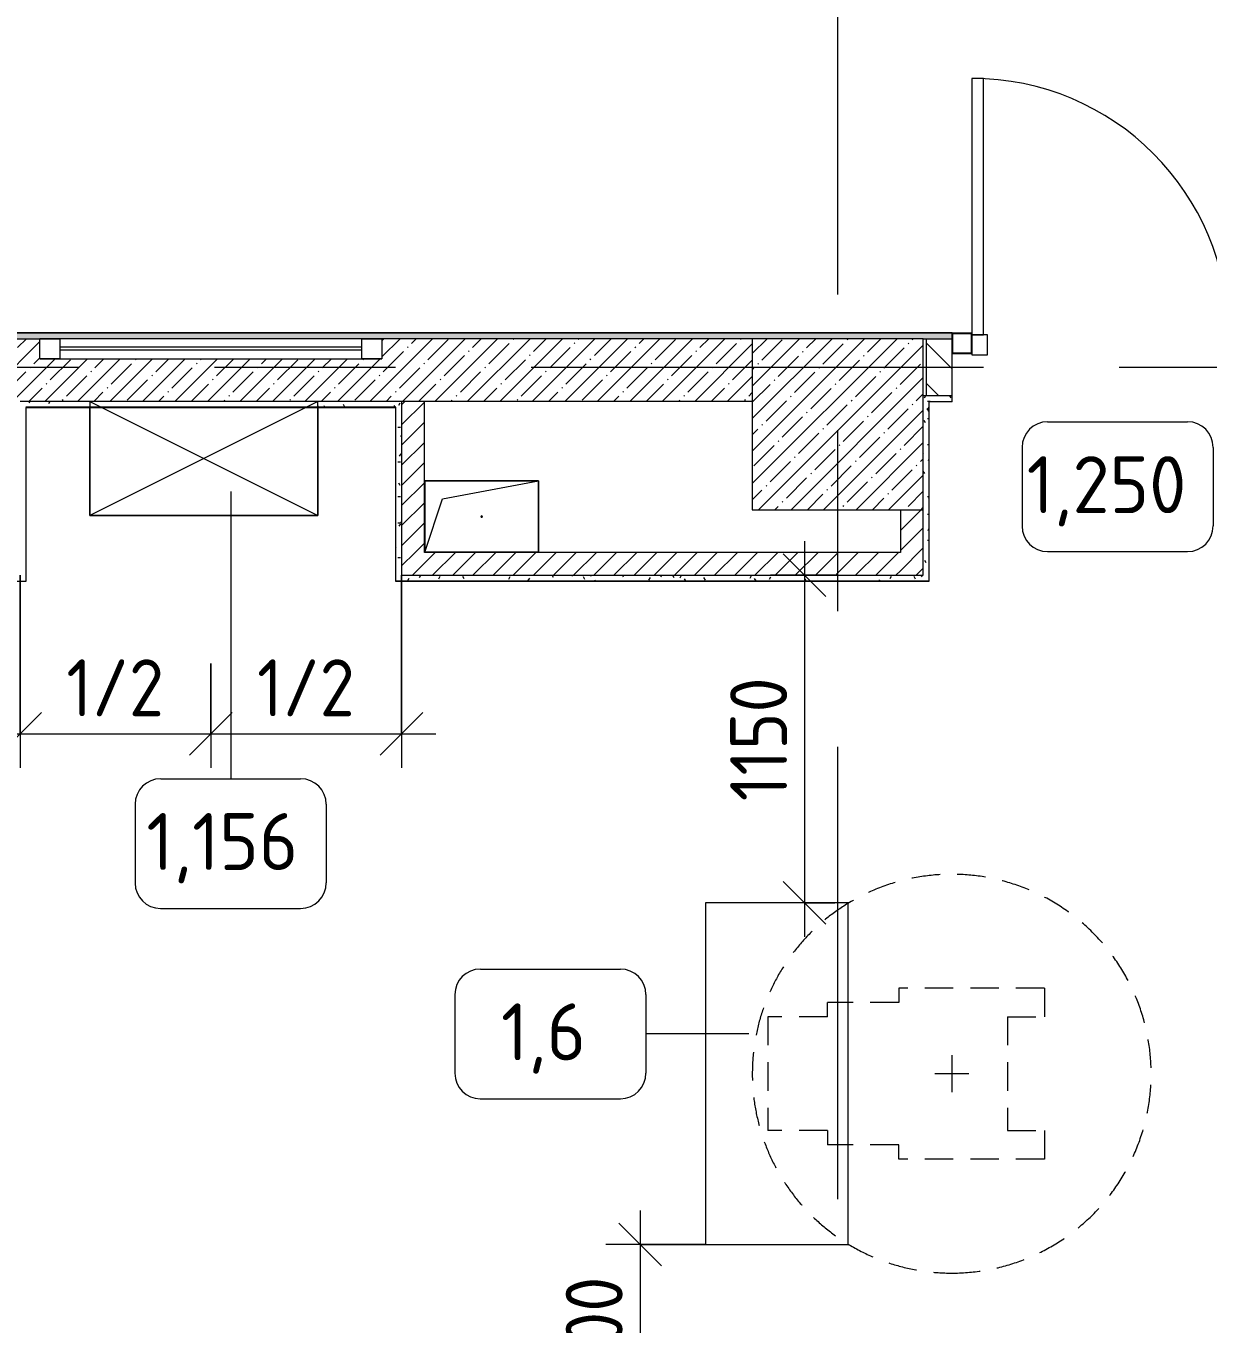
# Model space of a CAD drawing. Header units: millimetres. Extents: x 957 to 217451, y -8553 to 29000.
# Drawn here: x 48854 to 53003, y 4441 to 8998 of the extents above; entities that cross this region are included whole.
import ezdxf

# ---------------------------------------------------------------- set-up
doc = ezdxf.new("R2010")
doc.units = ezdxf.units.MM
doc.linetypes.add('200_ШТРИХ__ш1_п0_6_', pattern=[160, 100, -60])
doc.linetypes.add('Осевая', pattern=[3175, 635, -476.25, 1587.5, -476.25])
for name, color, linetype, lineweight in [('A-ANNO-DIMS', 7, 'Continuous', 9), ('A-ANNO-DIMS-100', 7, 'Continuous', 9), ('A-DETL-GENF', 7, 'Continuous', 9), ('A-GENM', 7, 'Continuous', 9), ('A-GLAZ', 7, 'Continuous', 9), ('A-GLAZ-1', 7, 'Continuous', 13), ('A-GLAZ-CWMG', 7, 'Continuous', 9), ('A-GLAZ-CWMG-1', 7, 'Continuous', 25), ('A-WALL', 7, 'Continuous', 9), ('I-FURN-IDEN', 7, 'Continuous', 9), ('I-WALL', 7, 'Continuous', 9), ('S-COLS', 7, 'Continuous', 9), ('Оси-2', 7, 'Осевая', 9)]:
    doc.layers.add(name, color=color, linetype=linetype, lineweight=lineweight)
for name, color, linetype, lineweight, true_color in [('A-DOOR-1', 7, 'Continuous', 9, 0xc0c0c0), ('A-WALL-1', 9, 'Continuous', 9, 0x808080), ('A-WALL-FNSH-1', 9, 'Continuous', 9, 0x808080), ('I-FURN-1', 9, 'Continuous', 9, 0x808080), ('I-FURN-2', 9, '200_ШТРИХ__ш1_п0_6_', 9, 0x808080)]:
    doc.layers.add(name, color=color, linetype=linetype, lineweight=lineweight, true_color=true_color)
doc.styles.add('GOST Common_4', font='GOST_Common.ttf', dxfattribs={"height": 200})
doc.styles.add('ISOCPEUR_3', font='isocpeur.ttf', dxfattribs={"width": 0.9, "height": 200})
doc.dimstyles.new('ISO-2_0_0_9К_Средний_округл2', dxfattribs={"dimscale": 304.8, "dimtxt": 199.196235, "dimasz": 0.492126, "dimexe": 0.393701, "dimexo": 0, "dimgap": 0, "dimtad": 1, "dimdec": 0, "dimrnd": 10, "dimzin": 0, "dimdsep": 46, "dimtxsty": 'ISOCPEUR_3', "dimblk1": 'OBLIQUE', "dimblk2": 'OBLIQUE', "dimsah": 1, "dimcen": 0.09, "dimdle": 0.393701, "dimazin": 0, "dimtfac": 1, "dimtdec": 4, "dimtix": 1, "dimtmove": 0, "dimatfit": 3, "dimfxl": 1, "dimtvp": 1, "dimtolj": 1, "dimtzin": 0, "dimarcsym": 2})
pattern_1 = [(45, (29493.174, 0), (-35.35534, 35.35534), [])]
pattern_2 = [(0, (29493.174, 0), (121.92, 30.48), [10.058, -81.382, 10.058, -81.382, -487.68]), (0, (29493.174, 0), (121.92, 30.48), [-182.88, 10.058, -172.822, 10.058, -81.382, -213.36]), (0, (29493.174, 0), (121.92, 30.48), [-457.2, 10.058, -50.902, 10.058, -142.342]), (120, (29538.894, 15.24), (-87.356454, 90.345817), [10.058, -81.382, 10.058, -81.382, -487.68]), (120, (29538.894, 15.24), (-87.356454, 90.345817), [-182.88, 10.058, -172.822, 10.058, -81.382, -213.36]), (120, (29538.894, 15.24), (-87.356454, 90.345817), [-457.2, 10.058, -50.902, 10.058, -142.342]), (240, (29554.134, 76.2), (-34.563546, -120.825817), [10.058, -81.382, 10.058, -81.382, -487.68]), (240, (29554.134, 76.2), (-34.563546, -120.825817), [-182.88, 10.058, -172.822, 10.058, -81.382, -213.36]), (240, (29554.134, 76.2), (-34.563546, -120.825817), [-457.2, 10.058, -50.902, 10.058, -142.342])]

# ---------------------------------------------------------------- blocks, each defined once
blk = doc.blocks.new('BSC_Колонна _Прямоугольная - 600х600-V36-План расстановки мебели и оборудования 3 этажа в осях 1-12')
at = {"layer": 'S-COLS'}
h = blk.add_hatch(dxfattribs=at)
h.set_pattern_fill('FP_25', color=256, style=0, pattern_type=2)
h.set_pattern_definition([(45, (-22210, -7600), (-57.02463, 57.02463), []), (45, (-22152.975, -7600), (-57.02463, 57.02463), [100.806, -20.161, 3.353, -16.808])])
h.paths.add_polyline_path([(35.9, -300), (300, -300), (300, 300), (-300, 300), (-300, -300)])
for p, q in [((300, 300), (-300, 300)), ((-300, 300), (-300, -300)), ((300, -300), (300, 300)), ((-300, -300), (300, -300))]:
    blk.add_line(p, q, dxfattribs=at)
blk = doc.blocks.new('GM_Отверстие прямоугольное _в плите_ - Отверстие-V38-План расстановки мебели и оборудования 3 этажа в осях 1-12')
at = {"layer": 'A-GENM'}
for p, q in [((-200, -125), (-200, 125)), ((-200, 125), (200, 125)), ((200, 125), (-200, 125)), ((-200, 125), (-200, -125)), ((-137.5, 62.5), (200, 125)), ((200, 125), (200, -125)), ((200, -125), (200, 125)), ((-200, -125), (-137.5, 62.5)), ((200, -125), (-200, -125)), ((-200, -125), (200, -125))]:
    blk.add_line(p, q, dxfattribs=at)
for start, end in [(360, 180), (180, 360)]:
    blk.add_arc((0, 0), 2.5, start, end, dxfattribs=at)
blk = doc.blocks.new('120_Окно_СКБ_1Ст - 120_Окно_СКБ_1Ст 400х1200 EI30-24228621-План расстановки мебели и оборудования 3 этажа в осях 1-12')
at = {"layer": 'A-GLAZ'}
for p, q in [((600, 110), (-600, 110)), ((530, 80), (-530, 80)), ((530, 70), (-530, 70)), ((-600, 40), (600, 40))]:
    blk.add_line(p, q, dxfattribs=at)
at = {"layer": 'A-GLAZ-1'}
for p, q in [((-600, 40), (-600, 110)), ((-600, 110), (-530, 110)), ((-530, 110), (-530, 40)), ((530, 40), (530, 110)), ((530, 110), (600, 110)), ((600, 110), (600, 40)), ((-530, 40), (-600, 40)), ((600, 40), (530, 40))]:
    blk.add_line(p, q, dxfattribs=at)
blk = doc.blocks.new('Шкаф параметрический - 1_156-V83-План расстановки мебели и оборудования 3 этажа в осях 1-12')
at = {"layer": 'I-FURN-1'}
for p, q in [((0, 0), (400, 800)), ((0, 800), (400, 0)), ((400, 800), (0, 800)), ((0, 800), (0, 0)), ((19.2, 800), (400, 800)), ((400, 0), (400, 800)), ((400, 800), (400, 0)), ((0, 0), (400, 0)), ((400, 0), (20, 0))]:
    blk.add_line(p, q, dxfattribs=at)
blk = doc.blocks.new('Стол базовый прямоугольный - 1_6-26174022-План расстановки мебели и оборудования 3 этажа в осях 1-12')
at = {"layer": 'I-FURN-1'}
for p, q in [((600, 250), (-600, 250)), ((-600, 250), (-600, -250)), ((600, -250), (600, 250)), ((-600, -250), (600, -250))]:
    blk.add_line(p, q, dxfattribs=at)
blk = doc.blocks.new('FRT_2D_Символ _разворот МГН_1 - D1_4_Символ доступности разворота МГН _360__-V89-План расстановки мебели и оборудования 3 этажа в осях 1-12')
at = {"layer": 'I-FURN-1'}
for p, q in [((0, 60.4), (0, -59.6)), ((-65, 0), (65, 0))]:
    blk.add_line(p, q, dxfattribs=at)
at = {"layer": 'I-FURN-2'}
for p, q in [((-300, 325.4), (-300, -185.8)), ((-300, 325.4), (-200, 325.4)), ((-200, 195.4), (-200, 325.4)), ((200, 325.4), (300, 325.4)), ((200, 195.4), (200, 325.4)), ((300, 325.4), (300, -185.8)), ((-200, 195.4), (200, 195.4)), ((-300, -185.8), (-250, -185.8)), ((-250, -185.8), (-250, -364.1)), ((300, -185.8), (250, -185.8)), ((250, -185.8), (250, -364.1)), ((-250, -364.1), (-250, -435.8)), ((250, -364.1), (250, -435.8)), ((-200, -435.8), (-250, -435.8)), ((-200, -435.8), (-200, -645.8)), ((200, -435.8), (250, -435.8)), ((200, -435.8), (200, -645.8)), ((-200, -645.8), (200, -645.8))]:
    blk.add_line(p, q, dxfattribs=at)
for start, end in [(360, 211.3764), (328.5503, 360), (211.3764, 328.5503)]:
    blk.add_arc((0, 0), 700, start, end, dxfattribs=at)
blk = doc.blocks.new('Дверь_Витражная_остекление_ - ДВН_ДАО_Главный вход_1200 в свету Д-22 _п_-31928779-План расстановки мебели и оборудования 3 этажа в осях 1-12')
at = {"layer": 'A-DETL-GENF'}
for p, q in [((-610, 930), (-650, 930)), ((-650, 930), (-650, 35)), ((-610, 30), (-610, 930)), ((650, 430), (610, 430)), ((610, 430), (610, 30)), ((650, 35), (650, 430)), ((-650, 30), (-610, 30)), ((-595, 30), (-650, 30)), ((-595, -40), (-595, 30)), ((595, -40), (595, 30)), ((595, 30), (650, 30)), ((610, 30), (650, 30)), ((-650, -35), (-650, -40)), ((-650, -40), (-595, -40)), ((650, -40), (595, -40)), ((650, -35), (650, -40))]:
    blk.add_line(p, q, dxfattribs=at)
at = {"layer": 'A-DOOR-1'}
for p, q in [((-650, 930), (-650, 35)), ((650, 430), (650, 35))]:
    blk.add_line(p, q, dxfattribs=at)
for centre, radius, start, end in [((-650, 30), 900, 360, 90), ((650, 30), 400, 90, 180)]:
    blk.add_arc(centre, radius, start, end, dxfattribs=at)
blk = doc.blocks.new('Прямоугольный импост - 50 x 70 мм-31701779-План расстановки мебели и оборудования 3 этажа в осях 1-12')
at = {"layer": 'A-GLAZ-CWMG-1'}
for p, q in [((0, 35), (-70, 35)), ((-70, 35), (-70, -35)), ((0, -35), (0, 35)), ((-70, -35), (0, -35))]:
    blk.add_line(p, q, dxfattribs=at)
blk = doc.blocks.new('Марка_Мебель - В прямоуг_Balcon_Марка-25523697-План расстановки мебели и оборудования 3 этажа в осях 1-12')
at = {"layer": 'I-FURN-IDEN'}
for p, q in [((-2.455, 2.278), (2.455, 2.278)), ((-3.355, 1.378), (-3.355, -1.384)), ((3.355, 1.378), (3.355, -1.378)), ((-2.461, -2.278), (2.455, -2.278))]:
    blk.add_line(p, q, dxfattribs=at)
for centre, radius, start, end in [((-2.455, 1.378), 0.9, 90, 180), ((2.455, 1.378), 0.9, 0, 90), ((-2.461, -1.384), 0.893, 180, 270), ((2.455, -1.378), 0.9, 270, 0)]:
    blk.add_arc(centre, radius, start, end, dxfattribs=at)
blk = doc.blocks.new('DIMBLOCK40-План расстановки мебели и оборудования 3 этажа в осях 1-12')
at = {"layer": 'A-ANNO-DIMS-100'}
for p, q in [((48833.2, 7070), (48833.2, 6393.4)), ((48833.2, 6513.4), (48833.2, 7070)), ((49502.7, 6760), (49502.7, 6393.4)), ((49502.7, 6513.4), (49502.7, 6760)), ((48713.2, 6513.4), (49502.7, 6513.4))]:
    blk.add_line(p, q, dxfattribs=at)
at = {"layer": 'A-ANNO-DIMS-100', "lineweight": 20}
for p, q in [((48833.2, 6513.4), (48908.2, 6588.4)), ((49502.7, 6513.4), (49577.7, 6588.4)), ((48833.2, 6513.4), (48758.2, 6438.4)), ((49502.7, 6513.4), (49427.7, 6438.4))]:
    blk.add_line(p, q, dxfattribs=at)
at = {"layer": 'A-ANNO-DIMS-100', "color": 0, "insert": (48995.5, 6774.7), "char_height": 200, "width": 413.715, "attachment_point": 1, "line_spacing_factor": 1.149209, "style": 'ISOCPEUR_3'}
blk.add_mtext('1/2', dxfattribs=at)
blk = doc.blocks.new('_Oblique')
at = {"color": 0, "linetype": 'ByBlock', "lineweight": -2}
blk.add_line((-0.5, -0.5), (0.5, 0.5), dxfattribs=at)
blk = doc.blocks.new('DIMBLOCK41-План расстановки мебели и оборудования 3 этажа в осях 1-12')
at = {"layer": 'A-ANNO-DIMS-100'}
for p, q in [((50172.2, 7070), (50172.2, 6393.4)), ((50172.2, 6513.4), (50172.2, 7070)), ((49502.7, 6760), (49502.7, 6393.4)), ((49502.7, 6513.4), (49502.7, 6760)), ((49502.7, 6513.4), (50292.2, 6513.4))]:
    blk.add_line(p, q, dxfattribs=at)
at = {"layer": 'A-ANNO-DIMS-100', "lineweight": 20}
for p, q in [((49502.7, 6513.4), (49577.7, 6588.4)), ((50172.2, 6513.4), (50247.2, 6588.4)), ((49502.7, 6513.4), (49427.7, 6438.4)), ((50172.2, 6513.4), (50097.2, 6438.4))]:
    blk.add_line(p, q, dxfattribs=at)
at = {"layer": 'A-ANNO-DIMS-100', "color": 0, "insert": (49665, 6774.7), "char_height": 200, "width": 413.715, "attachment_point": 1, "line_spacing_factor": 1.149209, "style": 'ISOCPEUR_3'}
blk.add_mtext('1/2', dxfattribs=at)
blk = doc.blocks.new('DIMBLOCK42-План расстановки мебели и оборудования 3 этажа в осях 1-12')
at = {"layer": 'A-ANNO-DIMS-100'}
for p, q in [((51586.7, 7190), (51586.7, 5800.1)), ((51692.8, 7070), (51466.7, 7070)), ((51586.7, 7070), (51692.8, 7070)), ((51692.8, 5920.1), (51466.7, 5920.1)), ((51586.7, 5920.1), (51692.8, 5920.1))]:
    blk.add_line(p, q, dxfattribs=at)
at = {"layer": 'A-ANNO-DIMS-100', "lineweight": 20}
for p, q in [((51586.7, 7070), (51511.7, 7145)), ((51586.7, 7070), (51661.7, 6995)), ((51586.7, 5920.1), (51511.7, 5995.1)), ((51586.7, 5920.1), (51661.7, 5845.1))]:
    blk.add_line(p, q, dxfattribs=at)
at = {"layer": 'A-ANNO-DIMS-100', "color": 0, "insert": (51325.4, 6276.7), "char_height": 200, "width": 524.039, "attachment_point": 1, "rotation": 90, "line_spacing_factor": 1.149209, "style": 'ISOCPEUR_3'}
blk.add_mtext('1150', dxfattribs=at)
blk = doc.blocks.new('DIMBLOCK55-План расстановки мебели и оборудования 3 этажа в осях 1-12')
at = {"layer": 'A-ANNO-DIMS-100'}
for p, q in [((51009.4, 4840.1), (51009.4, 4000.1)), ((51239.1, 4720.1), (50889.4, 4720.1)), ((51009.4, 4720.1), (51239.1, 4720.1)), ((51239.1, 4120.1), (50889.4, 4120.1)), ((51009.4, 4120.1), (51239.1, 4120.1))]:
    blk.add_line(p, q, dxfattribs=at)
at = {"layer": 'A-ANNO-DIMS-100', "lineweight": 20}
for p, q in [((51009.4, 4720.1), (50934.4, 4795.1)), ((51009.4, 4720.1), (51084.4, 4645.1)), ((51009.4, 4120.1), (50934.4, 4195.1)), ((51009.4, 4120.1), (51084.4, 4045.1))]:
    blk.add_line(p, q, dxfattribs=at)
at = {"layer": 'A-ANNO-DIMS-100', "color": 0, "insert": (50748.1, 4230.5), "char_height": 200, "width": 455.087, "attachment_point": 1, "rotation": 90, "line_spacing_factor": 1.149209, "style": 'ISOCPEUR_3'}
blk.add_mtext('600', dxfattribs=at)

msp = doc.modelspace()

# ---------------------------------------------------------------- hatches: boundary and pattern name
at = {"layer": 'I-WALL'}
h = msp.add_hatch(dxfattribs=at)
h.set_pattern_fill('FP_34', color=256, style=0, pattern_type=2)
h.set_pattern_definition(pattern_2)
h.paths.add_polyline_path([(59302.9, 7900), (60003.2, 7900), (60003.2, 7920), (56958.2, 7920), (56958.2, 7908), (56988.2, 7908), (56988.2, 7900), (59153.2, 7900)])
h.paths.add_polyline_path([(67780.8, 7900), (67780.8, 7920), (62503.2, 7920), (62503.2, 7900), (67763.2, 7900)])
h.paths.add_polyline_path([(55675.7, 7900), (55828.2, 7900), (55828.2, 7908), (55858.2, 7908), (55858.2, 7920), (53544.2, 7920), (53544.2, 7900), (55653.2, 7900)])
h.paths.add_polyline_path([(52003.2, 7900), (52104.2, 7900), (52104.2, 7920), (44502.5, 7920), (44502.5, 7900), (51403.2, 7900)])
h.paths.add_polyline_path([(40991.8, 7900), (43062.5, 7900), (43062.5, 7920), (36023.2, 7920), (36023.2, 7900), (40953.2, 7900)])
h.paths.add_polyline_path([(33251.4, 7900), (33523.2, 7900), (33523.2, 7920), (32778.2, 7920), (32778.2, 7908), (32833.2, 7908), (32833.2, 7900), (33243.2, 7900)])
h.paths.add_polyline_path([(31323.2, 7900), (31323.2, 7908), (31378.2, 7908), (31378.2, 7920), (30743.2, 7920), (30743.2, 7900)])
h = msp.add_hatch(dxfattribs=at)
h.set_pattern_fill('FP_10', color=256, style=0, pattern_type=2)
h.set_pattern_definition([(45, (29493.17, 0), (-57.02463, 57.02463), []), (45, (29550.2, 0), (-57.02463, 57.02463), [100.806, -20.161, 3.353, -16.808])])
h.paths.add_polyline_path([(51403.2, 7680), (51403.2, 7900), (50102.7, 7900), (50102.7, 7830), (48902.7, 7830), (48902.7, 7900), (46763.2, 7900), (46763.2, 7680), (50252.2, 7680)])
h = msp.add_hatch(dxfattribs=at)
h.set_pattern_fill('FP_8', color=256, style=0, pattern_type=2)
h.set_pattern_definition([(135, (29493.17, 0), (-70.71068, -70.71068), [])])
h.paths.add_polyline_path([(54116.7, 7700), (55053.2, 7700), (55053.2, 7900), (53544.2, 7900), (53544.2, 7700), (53780.2, 7700)])
h.paths.add_polyline_path([(52097.5, 7700), (52104.2, 7700), (52104.2, 7900), (52013.2, 7900), (52013.2, 7700)])
h = msp.add_hatch(dxfattribs=at)
h.set_pattern_fill('FP_34', color=256, style=0, pattern_type=2)
h.set_pattern_definition(pattern_2)
h.paths.add_polyline_path([(49077.8, 7660), (49078.2, 7660), (49077.8, 7680), (48833.2, 7680), (48833.2, 7660), (49021.4, 7660)])
h.paths.add_polyline_path([(50152.2, 7660), (50152.2, 7680), (49878.2, 7679.2), (49878.2, 7660), (50151.2, 7660)])
h = msp.add_hatch(dxfattribs=at)
h.set_pattern_fill('FP_34', color=256, style=0, pattern_type=2)
h.set_pattern_definition(pattern_2)
h.paths.add_polyline_path([(50152.2, 7070), (50172.2, 7070), (50172.2, 7680), (50152.2, 7680), (50152.2, 7070.2)])
h = msp.add_hatch(dxfattribs=at)
h.set_pattern_fill('FP_22', color=256, style=0, pattern_type=2)
h.set_pattern_definition(pattern_1)
h.paths.add_polyline_path([(50172.2, 7150), (50252.2, 7150), (50252.2, 7680), (50172.2, 7680), (50172.2, 7153.8)])
h = msp.add_hatch(dxfattribs=at)
h.set_pattern_fill('FP_34', color=256, style=0, pattern_type=2)
h.set_pattern_definition(pattern_2)
h.paths.add_polyline_path([(54272.9, 7680), (54303.9, 7680.7), (54303.8, 7700), (53544.2, 7700), (53544.2, 7680), (54116.7, 7680)])
h.paths.add_polyline_path([(52104.2, 7680), (52104.2, 7700), (52003.2, 7700), (52003.2, 7680), (52097.5, 7680)])
h = msp.add_hatch(dxfattribs=at)
h.set_pattern_fill('FP_34', color=256, style=0, pattern_type=2)
h.set_pattern_definition(pattern_2)
h.paths.add_polyline_path([(52023.2, 7050), (52023.2, 7680), (52003.2, 7679), (52003.2, 7050)])
h = msp.add_hatch(dxfattribs=at)
h.set_pattern_fill('FP_22', color=256, style=0, pattern_type=2)
h.set_pattern_definition(pattern_1)
h.paths.add_polyline_path([(52003.2, 7070), (52003.2, 7300), (51923.2, 7300), (51923.2, 7070)])
h = msp.add_hatch(dxfattribs=at)
h.set_pattern_fill('FP_22', color=256, style=0, pattern_type=2)
h.set_pattern_definition(pattern_1)
h.paths.add_polyline_path([(51403.2, 7070), (51923.2, 7070), (51923.2, 7150), (50172.2, 7150), (50172.2, 7070), (51239.1, 7070)])
h = msp.add_hatch(dxfattribs=at)
h.set_pattern_fill('FP_34', color=256, style=0, pattern_type=2)
h.set_pattern_definition(pattern_2)
h.paths.add_polyline_path([(51403.2, 7050), (52003.2, 7050), (52003.2, 7070), (50152.2, 7070), (50152.2, 7050), (51239.1, 7050)])

# ---------------------------------------------------------------- linework, layer by layer
at = {"layer": 'A-WALL'}
for p, q in [((46753.2, 7900), (48902.7, 7900)), ((51403.2, 7900), (50102.7, 7900)), ((51403.2, 7680), (48833.2, 7680)), ((50152.2, 7660), (48853.2, 7660)), ((50152.2, 7050), (50152.2, 7660)), ((52023.2, 7680), (52104.2, 7680))]:
    msp.add_line(p, q, dxfattribs=at)
at = {"layer": 'A-WALL-1'}
for p, q in [((52104.2, 7920), (44502.5, 7920)), ((52003.2, 7900), (52104.2, 7900)), ((52013.2, 7900), (52013.2, 7700)), ((52104.2, 7680), (52104.2, 7920)), ((50172.2, 7680), (50172.2, 7070)), ((50252.2, 7150), (50252.2, 7680)), ((52104.2, 7700), (52003.2, 7700)), ((52023.2, 7679), (52023.2, 7680)), ((51923.2, 7300), (51923.2, 7150)), ((52003.2, 7070), (52003.2, 7300)), ((51923.2, 7150), (50252.2, 7150)), ((50172.2, 7070), (52003.2, 7070)), ((50152.2, 7050), (52023.2, 7050))]:
    msp.add_line(p, q, dxfattribs=at)
at = {"layer": 'A-WALL-FNSH-1'}
for p, q in [((52104.2, 7921), (44502.5, 7921)), ((52104.2, 7920), (52104.2, 7921)), ((48854.2, 7659), (50151.2, 7659)), ((48854.2, 7049), (48854.2, 7659)), ((50151.2, 7659), (50151.2, 7049)), ((52023.2, 7679), (52023.2, 7050)), ((52104.2, 7679), (52023.2, 7679)), ((52024.2, 7049), (52024.2, 7679)), ((52104.2, 7679), (52104.2, 7680)), ((45595.2, 7049), (48854.2, 7049)), ((50151.2, 7049), (52024.2, 7049))]:
    msp.add_line(p, q, dxfattribs=at)
at = {"layer": 'I-FURN-IDEN'}
for p, q in [((49572.2, 7363.6), (49572.2, 6355.7)), ((51390.8, 5459.8), (51030, 5459.8))]:
    msp.add_line(p, q, dxfattribs=at)
at = {"layer": 'Оси-2'}
for p, q in [((51703.2, 593.7), (51703.2, 24898.1)), ((27290.7, 7800), (65753.2, 7800))]:
    msp.add_line(p, q, dxfattribs=at)

# ---------------------------------------------------------------- block references
at = {"layer": 'A-DOOR-1'}
msp.add_blockref('Дверь_Витражная_остекление_ - ДВН_ДАО_Главный вход_1200 в свету Д-22 _п_-31928779-План расстановки мебели и оборудования 3 этажа в осях 1-12', (52824.2, 7884), dxfattribs=at)
at = {"layer": 'A-GENM'}
msp.add_blockref('GM_Отверстие прямоугольное _в плите_ - Отверстие-V38-План расстановки мебели и оборудования 3 этажа в осях 1-12', (50453.2, 7276), dxfattribs=at)
at = {"layer": 'A-GLAZ'}
msp.add_blockref('120_Окно_СКБ_1Ст - 120_Окно_СКБ_1Ст 400х1200 EI30-24228621-План расстановки мебели и оборудования 3 этажа в осях 1-12', (49502.7, 7790), dxfattribs=at)
at = {"layer": 'A-GLAZ-CWMG', "rotation": 180}
msp.add_blockref('Прямоугольный импост - 50 x 70 мм-31701779-План расстановки мебели и оборудования 3 этажа в осях 1-12', (52104.2, 7884), dxfattribs=at)
at = {"layer": 'I-FURN-1'}
for name, p, rotation in [('Шкаф параметрический - 1_156-V83-План расстановки мебели и оборудования 3 этажа в осях 1-12', (49078.2, 7680), 269.9422345647971), ('FRT_2D_Символ _разворот МГН_1 - D1_4_Символ доступности разворота МГН _360__-V89-План расстановки мебели и оборудования 3 этажа в осях 1-12', (52103.2, 5320.1), 269.9999999999993), ('Стол базовый прямоугольный - 1_6-26174022-План расстановки мебели и оборудования 3 этажа в осях 1-12', (51489.1, 5320.1), 269.9999999999998)]:
    msp.add_blockref(name, p, dxfattribs=dict(at, rotation=rotation))
at = {"layer": 'I-FURN-IDEN', "xscale": 99.99999999999993, "yscale": 99.99999999999993, "zscale": 99.99999999999993}
for p in [(52685.4, 7380.7), (49572.2, 6127.9), (50694.5, 5459.8)]:
    msp.add_blockref('Марка_Мебель - В прямоуг_Balcon_Марка-25523697-План расстановки мебели и оборудования 3 этажа в осях 1-12', p, dxfattribs=at)
at = {"layer": 'S-COLS'}
msp.add_blockref('BSC_Колонна _Прямоугольная - 600х600-V36-План расстановки мебели и оборудования 3 этажа в осях 1-12', (51703.2, 7600), dxfattribs=at)

# ---------------------------------------------------------------- texts
at = {"layer": 'I-FURN-IDEN', "char_height": 200, "attachment_point": 1, "style": 'GOST Common_4'}
for s, insert, width in [('1,250', (52366.4, 7487.8), 737.552), ('1,156', (49276.2, 6235), 681.434), ('1,6', (50521, 5566.9), 384.81)]:
    msp.add_mtext(s, dxfattribs=dict(at, insert=insert, width=width))

# ---------------------------------------------------------------- dimensions: what is measured, and where the dimension line sits
at = {"layer": 'A-ANNO-DIMS'}
for base, p1, p2, override, picture, middle in [((51586.7, 5920.1), (51692.8, 7070), (51692.8, 5920.1), {"dimpost": '<>', "dimfxl": 1149.903661}, 'DIMBLOCK42-План расстановки мебели и оборудования 3 этажа в осях 1-12', (51486.7, 6495)), ((51009.4, 4120.1), (51239.1, 4720.1), (51239.1, 4120.1), {"dimpost": '<>', "dimfxl": 600}, 'DIMBLOCK55-План расстановки мебели и оборудования 3 этажа в осях 1-12', (50909.4, 4420.1))]:
    dim = msp.add_linear_dim(base=base, p1=p1, p2=p2, angle=90, dimstyle='ISO-2_0_0_9К_Средний_округл2', override=override, dxfattribs=at)
    dim.commit()
    dim.dimension.update_dxf_attribs({"geometry": picture, "text_midpoint": middle})
for base, p1, p2, picture, middle in [((49502.7, 6513.4), (48833.2, 7070), (49502.7, 6760), 'DIMBLOCK40-План расстановки мебели и оборудования 3 этажа в осях 1-12', (49167.9, 6613.4)), ((50172.2, 6513.4), (49502.7, 6760), (50172.2, 7070), 'DIMBLOCK41-План расстановки мебели и оборудования 3 этажа в осях 1-12', (49837.4, 6613.4))]:
    dim = msp.add_linear_dim(base=base, p1=p1, p2=p2, text='1/2', dimstyle='ISO-2_0_0_9К_Средний_округл2', override={"dimpost": '<>', "dimfxl": 737.787416}, dxfattribs=at)
    dim.commit()
    dim.dimension.update_dxf_attribs({"geometry": picture, "text_midpoint": middle})

doc.saveas('drawing.dxf')
